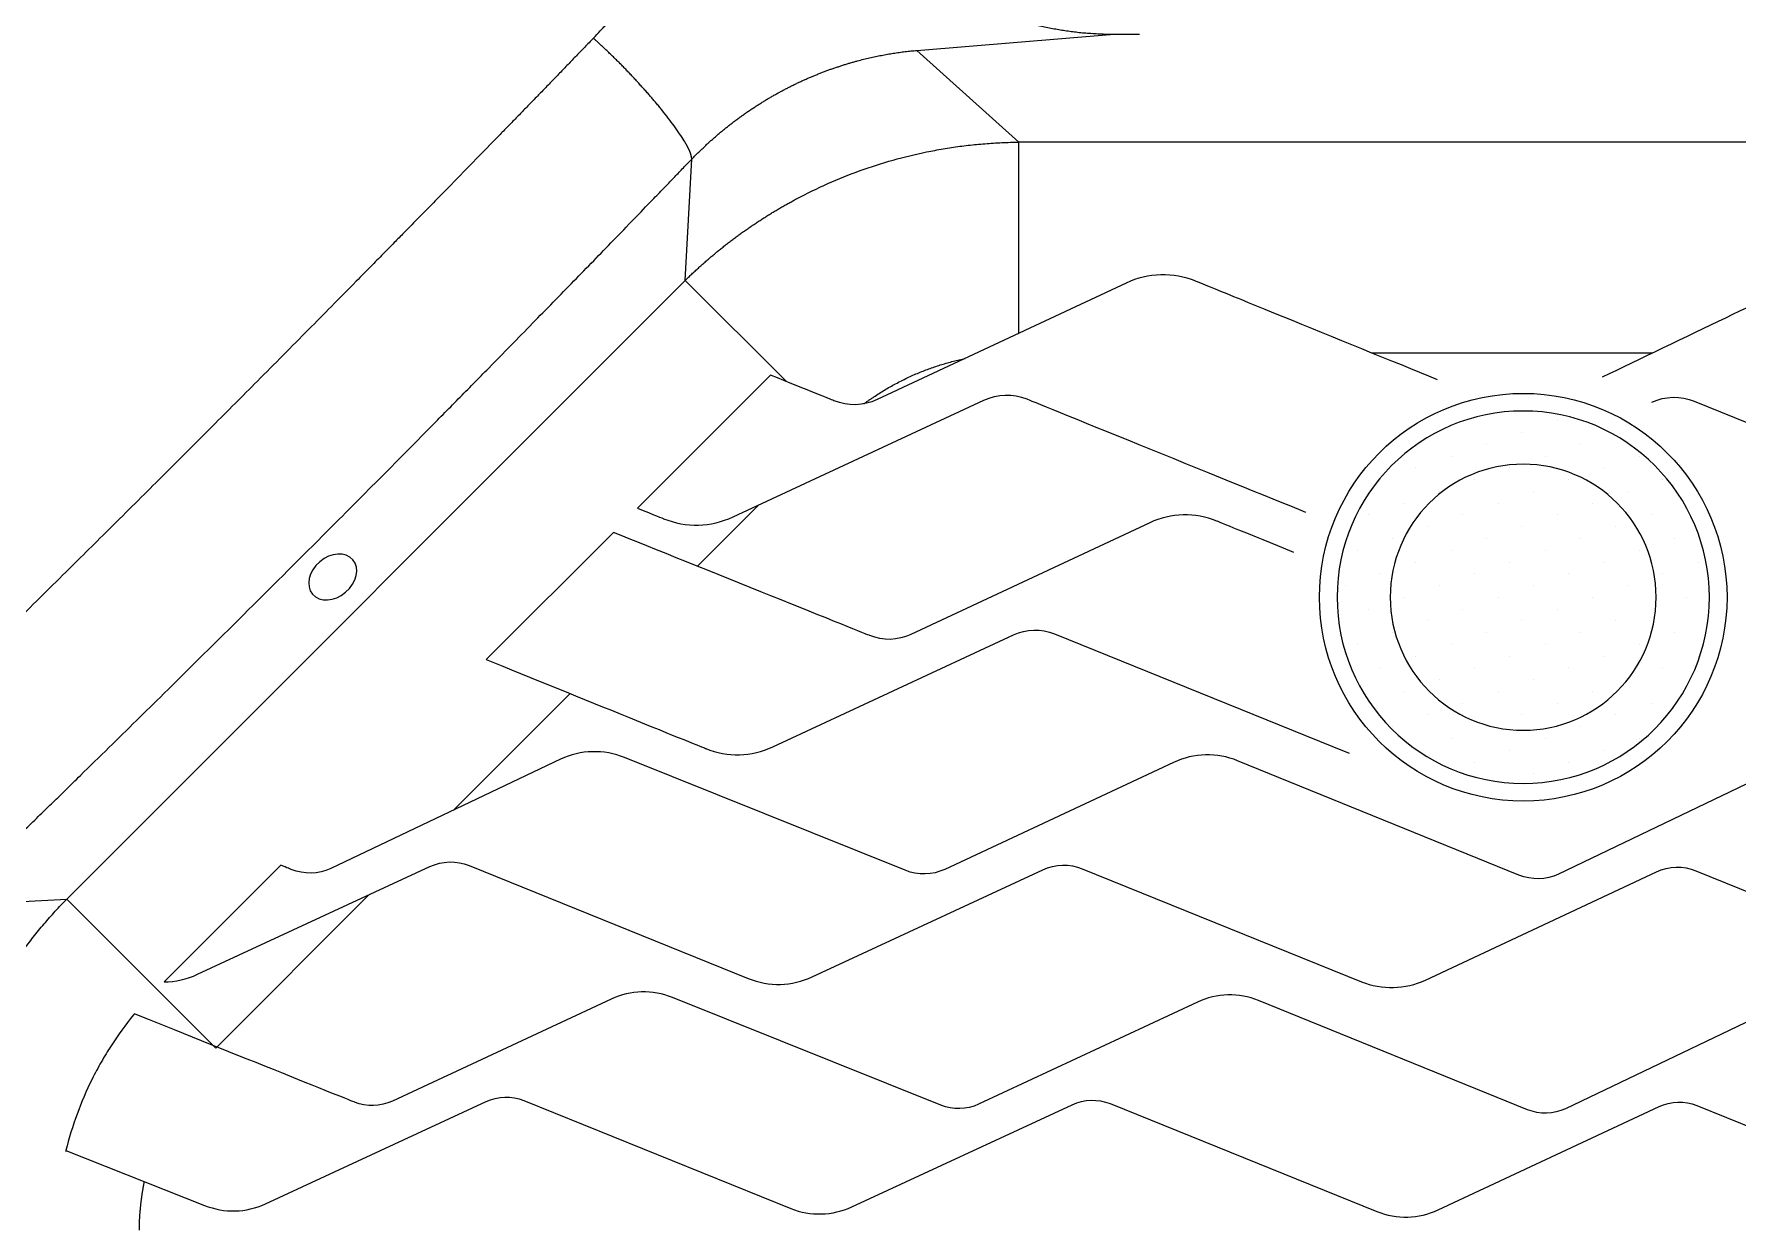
# Model space of a CAD drawing. Header units: inches. Extents: x 2 to 86, y -22 to 129.
# Drawn here: x 30.45 to 46.47, y 48.01 to 59.21 of the extents above; entities that cross this region are included whole.
import ezdxf

# ---------------------------------------------------------------- set-up
doc = ezdxf.new("R2010")
doc.units = ezdxf.units.IN
doc.header["$MEASUREMENT"] = 0
doc.layers.add('1', color=4, linetype='Continuous')
doc.layers.add('BDIM_CYAN', color=4, linetype='Continuous')

# ---------------------------------------------------------------- blocks, each defined once
blk = doc.blocks.new('*X7')
at = {"color": 0}
for p, q in [((200.597, 336.892), (200.597, 336.892)), ((200.995, 336.76), (200.995, 336.76)), ((200.332, 336.627), (200.332, 336.627)), ((201.393, 336.627), (201.393, 336.627)), ((199.669, 336.494), (199.669, 336.494)), ((200.73, 336.494), (200.73, 336.494)), ((201.791, 336.494), (201.791, 336.494)), ((199.404, 336.229), (199.404, 336.229)), ((200.067, 336.362), (200.067, 336.362)), ((200.465, 336.229), (200.465, 336.229)), ((201.128, 336.362), (201.128, 336.362)), ((201.525, 336.229), (201.525, 336.229)), ((202.188, 336.362), (202.188, 336.362)), ((202.586, 336.229), (202.586, 336.229)), ((199.802, 336.097), (199.802, 336.097)), ((200.863, 336.097), (200.863, 336.097)), ((201.923, 336.097), (201.923, 336.097)), ((199.537, 335.832), (199.537, 335.832)), ((200.2, 335.964), (200.2, 335.964)), ((200.597, 335.832), (200.597, 335.832)), ((201.26, 335.964), (201.26, 335.964)), ((201.658, 335.832), (201.658, 335.832)), ((202.321, 335.964), (202.321, 335.964)), ((202.719, 335.832), (202.719, 335.832)), ((199.934, 335.699), (199.934, 335.699)), ((200.995, 335.699), (200.995, 335.699)), ((202.056, 335.699), (202.056, 335.699)), ((199.272, 335.566), (199.272, 335.566)), ((199.669, 335.434), (199.669, 335.434)), ((200.332, 335.566), (200.332, 335.566)), ((200.73, 335.434), (200.73, 335.434)), ((201.393, 335.566), (201.393, 335.566)), ((201.791, 335.434), (201.791, 335.434)), ((202.454, 335.566), (202.454, 335.566)), ((202.851, 335.434), (202.851, 335.434)), ((199.006, 335.301), (199.006, 335.301)), ((200.067, 335.301), (200.067, 335.301)), ((201.128, 335.301), (201.128, 335.301)), ((202.188, 335.301), (202.188, 335.301)), ((199.404, 335.169), (199.404, 335.169)), ((199.802, 335.036), (199.802, 335.036)), ((200.465, 335.169), (200.465, 335.169)), ((200.863, 335.036), (200.863, 335.036)), ((201.525, 335.169), (201.525, 335.169)), ((201.923, 335.036), (201.923, 335.036)), ((202.586, 335.169), (202.586, 335.169)), ((202.984, 335.036), (202.984, 335.036)), ((199.139, 334.903), (199.139, 334.903)), ((200.2, 334.903), (200.2, 334.903)), ((201.26, 334.903), (201.26, 334.903)), ((202.321, 334.903), (202.321, 334.903)), ((199.537, 334.771), (199.537, 334.771)), ((200.597, 334.771), (200.597, 334.771)), ((201.658, 334.771), (201.658, 334.771)), ((202.719, 334.771), (202.719, 334.771)), ((199.272, 334.506), (199.272, 334.506)), ((199.934, 334.638), (199.934, 334.638)), ((200.332, 334.506), (200.332, 334.506)), ((200.995, 334.638), (200.995, 334.638)), ((201.393, 334.506), (201.393, 334.506)), ((202.056, 334.638), (202.056, 334.638)), ((202.454, 334.506), (202.454, 334.506)), ((199.669, 334.373), (199.669, 334.373)), ((200.73, 334.373), (200.73, 334.373)), ((201.791, 334.373), (201.791, 334.373)), ((202.851, 334.373), (202.851, 334.373)), ((199.006, 334.241), (199.006, 334.241)), ((199.404, 334.108), (199.404, 334.108)), ((200.067, 334.241), (200.067, 334.241)), ((200.465, 334.108), (200.465, 334.108)), ((201.128, 334.241), (201.128, 334.241)), ((201.525, 334.108), (201.525, 334.108)), ((202.188, 334.241), (202.188, 334.241)), ((202.586, 334.108), (202.586, 334.108)), ((199.802, 333.975), (199.802, 333.975)), ((200.863, 333.975), (200.863, 333.975)), ((201.923, 333.975), (201.923, 333.975)), ((199.537, 333.71), (199.537, 333.71)), ((200.2, 333.843), (200.2, 333.843)), ((200.597, 333.71), (200.597, 333.71)), ((201.26, 333.843), (201.26, 333.843)), ((201.658, 333.71), (201.658, 333.71)), ((202.321, 333.843), (202.321, 333.843)), ((199.934, 333.578), (199.934, 333.578)), ((200.995, 333.578), (200.995, 333.578)), ((202.056, 333.578), (202.056, 333.578)), ((199.669, 333.312), (199.669, 333.312)), ((200.332, 333.445), (200.332, 333.445)), ((200.73, 333.312), (200.73, 333.312)), ((201.393, 333.445), (201.393, 333.445)), ((201.791, 333.312), (201.791, 333.312)), ((202.454, 333.445), (202.454, 333.445)), ((200.067, 333.18), (200.067, 333.18)), ((201.128, 333.18), (201.128, 333.18)), ((200.465, 333.047), (200.465, 333.047)), ((201.525, 333.047), (201.525, 333.047)), ((200.863, 332.915), (200.863, 332.915))]:
    blk.add_line(p, q, dxfattribs=at)
blk = doc.blocks.new('DRAIN')
at = {"layer": '1', "color": 2}
for radius in [1.75, 1.25]:
    blk.add_circle((0, 0), radius, dxfattribs=at)
at = {"layer": '1', "color": 3, "xscale": 0.8339416050646733, "yscale": 0.8339416050646733, "zscale": 0.8339416050646733}
blk.add_blockref('*X7', (-167.604, -279.291), dxfattribs=at)
blk = doc.blocks.new('2026 RHYTHM')
at = {"layer": '1', "color": 1, "extrusion": (0, 0, -1)}
blk.add_ellipse((30.887, 53.125), major_axis=(0.19, 0.162), ratio=0.752466, dxfattribs=at)
at = {"layer": 'BDIM_CYAN', "color": 3}
for p, q in [((36.379, 58.074), (38.234, 58.227)), ((36.379, 58.074), (37.338, 57.212)), ((37.338, 55.415), (37.338, 57.212)), ((44.478, 57.212), (37.338, 57.212)), ((34.202, 55.913), (34.263, 57.052)), ((34.202, 55.913), (28.388, 50.098)), ((35.153, 54.962), (34.202, 55.913)), ((40.656, 55.231), (43.3, 55.231)), ((35.004, 55.022), (33.754, 53.772)), ((34.316, 53.226), (34.893, 53.803)), ((33.526, 53.544), (32.33, 52.349)), ((32.026, 50.935), (33.119, 52.029)), ((30.398, 50.417), (29.301, 49.32)), ((27.258, 50.038), (28.388, 50.098)), ((29.788, 48.698), (28.388, 50.098)), ((29.788, 48.698), (31.228, 50.138)), ((28.378, 47.734), (29.682, 47.219))]:
    blk.add_line(p, q, dxfattribs=at)
blk.add_circle((42.081, 52.935), 1.916, dxfattribs=at)
for points, knots in [([(17.551, 51.453), (17.548, 51.478), (17.542, 51.529), (17.533, 51.606), (17.524, 51.683), (17.516, 51.76), (17.508, 51.838), (17.501, 51.915), (17.494, 51.992), (17.487, 52.07), (17.481, 52.147), (17.475, 52.225), (17.47, 52.302), (17.465, 52.38), (17.46, 52.458), (17.456, 52.536), (17.452, 52.614), (17.448, 52.693), (17.445, 52.771), (17.439, 52.95), (17.433, 53.229), (17.435, 53.61), (17.446, 53.99), (17.474, 54.503), (17.534, 55.145), (17.647, 55.913), (17.801, 56.672), (18.022, 57.512), (18.329, 58.426), (18.746, 59.399), (19.245, 60.339), (19.823, 61.239), (20.48, 62.091), (21.208, 62.883), (22.001, 63.611), (22.853, 64.267), (23.753, 64.843), (24.693, 65.34), (25.666, 65.756), (26.579, 66.062), (27.419, 66.282), (28.177, 66.436), (28.944, 66.549), (29.584, 66.608), (30.096, 66.635), (30.476, 66.646), (30.856, 66.648), (31.158, 66.641), (31.382, 66.633), (31.527, 66.626), (31.672, 66.618), (31.817, 66.608), (31.962, 66.598), (32.106, 66.585), (32.249, 66.572), (32.393, 66.557), (32.536, 66.541), (32.631, 66.529), (32.678, 66.523)], [0, 0, 0, 0, 0.0032494, 0.006499, 0.0097486, 0.0129986, 0.0162489, 0.0194996, 0.022751, 0.0260029, 0.0292557, 0.0325092, 0.0357637, 0.0390193, 0.0422759, 0.0455338, 0.048793, 0.0520536, 0.0553157, 0.0585793, 0.0743726, 0.0901293, 0.1058604, 0.121576, 0.1535039, 0.1850831, 0.2163964, 0.2475293, 0.2899007, 0.3317842, 0.3734111, 0.4154849, 0.4573293, 0.4992361, 0.5411283, 0.582964, 0.6250169, 0.6665921, 0.7084283, 0.7507827, 0.7818778, 0.8131559, 0.8446908, 0.8765707, 0.8922466, 0.9079491, 0.9236881, 0.9394737, 0.9455525, 0.9516237, 0.9576881, 0.9637462, 0.9697988, 0.9758463, 0.9818896, 0.9879292, 0.9939658, 1, 1, 1, 1]), ([(33.338, 58.188), (33.36, 58.212), (33.404, 58.259), (33.472, 58.332), (33.541, 58.407), (33.635, 58.509), (33.749, 58.635), (33.905, 58.81), (34.082, 59.011), (34.277, 59.236), (34.466, 59.457), (34.634, 59.655), (34.783, 59.833), (34.921, 59.997), (35.055, 60.159), (35.145, 60.267), (35.187, 60.318)], [0, 0, 0, 0, 0.0338346, 0.0689483, 0.105309, 0.1428593, 0.2156095, 0.2856875, 0.3911634, 0.4999431, 0.6023622, 0.6999737, 0.7759657, 0.8499919, 0.9287508, 1, 1, 1, 1]), ([(35.188, 60.318), (35.188, 60.317), (35.189, 60.315), (35.191, 60.31), (35.194, 60.302), (35.201, 60.286), (35.215, 60.253), (35.242, 60.189), (35.302, 60.063), (35.434, 59.817), (35.616, 59.552), (35.827, 59.307), (35.995, 59.136), (36.179, 58.974), (36.372, 58.827), (36.579, 58.692), (36.797, 58.571), (37.02, 58.468), (37.214, 58.396), (37.369, 58.349), (37.49, 58.316), (37.61, 58.29), (37.709, 58.271), (37.787, 58.259), (37.847, 58.251), (37.907, 58.244), (37.97, 58.238), (38.033, 58.234), (38.099, 58.23), (38.166, 58.228), (38.211, 58.227), (38.234, 58.227)], [0, 0, 0, 0, 0.0009856, 0.0019965, 0.0040176, 0.0080574, 0.0161274, 0.0322296, 0.0642909, 0.127902, 0.2534868, 0.3140245, 0.3777715, 0.4373073, 0.5012774, 0.5623964, 0.6245282, 0.6893655, 0.7481168, 0.7802747, 0.8117536, 0.8425975, 0.8728865, 0.8874856, 0.9024542, 0.9177946, 0.933504, 0.9495776, 0.9660142, 0.9828177, 1, 1, 1, 1]), ([(33.317, 58.167), (33.291, 58.14), (33.238, 58.086), (33.159, 58.004), (33.08, 57.922), (33.001, 57.84), (32.922, 57.758), (32.842, 57.676), (32.762, 57.594), (32.682, 57.511), (32.602, 57.429), (32.522, 57.347), (32.4, 57.222), (32.226, 57.043), (32.03, 56.842), (31.852, 56.661), (31.704, 56.509), (31.575, 56.379), (31.461, 56.263), (31.357, 56.157), (31.238, 56.036), (31.076, 55.871), (30.882, 55.675), (30.572, 55.362), (30.201, 54.987), (29.824, 54.61), (29.571, 54.357), (29.439, 54.225), (29.364, 54.15), (29.253, 54.039), (29.083, 53.87), (28.794, 53.583), (28.415, 53.207), (28.041, 52.838), (27.727, 52.529), (27.501, 52.307), (27.271, 52.083), (27.069, 51.886), (26.896, 51.716), (26.751, 51.576), (26.615, 51.443), (26.486, 51.318), (26.364, 51.2), (26.251, 51.09), (26.178, 51.019), (26.142, 50.985)], [0, 0, 0, 0, 0.01125, 0.022515, 0.033796, 0.045091, 0.056399, 0.067719, 0.079051, 0.090392, 0.101743, 0.1131, 0.124464, 0.153462, 0.18687, 0.207729, 0.228561, 0.249373, 0.261941, 0.276564, 0.293242, 0.311974, 0.344778, 0.374661, 0.441811, 0.500231, 0.531613, 0.547298, 0.55514, 0.56298, 0.593458, 0.62566, 0.68311, 0.750793, 0.780539, 0.813237, 0.844396, 0.875594, 0.896517, 0.916391, 0.935215, 0.952988, 0.969711, 0.985382, 1, 1, 1, 1]), ([(34.263, 57.052), (34.263, 57.053), (34.263, 57.056), (34.263, 57.061), (34.262, 57.066), (34.262, 57.071), (34.261, 57.076), (34.259, 57.082), (34.258, 57.087), (34.256, 57.093), (34.254, 57.099), (34.252, 57.105), (34.25, 57.111), (34.248, 57.117), (34.245, 57.123), (34.243, 57.129), (34.24, 57.136), (34.237, 57.142), (34.234, 57.148), (34.231, 57.155), (34.228, 57.161), (34.224, 57.167), (34.221, 57.174), (34.218, 57.18), (34.214, 57.186), (34.211, 57.193), (34.207, 57.199), (34.204, 57.205), (34.2, 57.211), (34.196, 57.218), (34.181, 57.243), (34.151, 57.289), (34.1, 57.362), (34.044, 57.437), (33.995, 57.499), (33.956, 57.547), (33.929, 57.579), (33.901, 57.612), (33.873, 57.645), (33.845, 57.677), (33.816, 57.709), (33.787, 57.741), (33.758, 57.773), (33.729, 57.805), (33.7, 57.836), (33.671, 57.867), (33.642, 57.897), (33.613, 57.927), (33.584, 57.956), (33.555, 57.985), (33.526, 58.013), (33.498, 58.04), (33.47, 58.067), (33.443, 58.093), (33.416, 58.118), (33.389, 58.142), (33.363, 58.166), (33.346, 58.181), (33.338, 58.188)], [0, 0, 0, 0, 0.011027, 0.021864, 0.032514, 0.042982, 0.053271, 0.063384, 0.073321, 0.083086, 0.092678, 0.1021, 0.111351, 0.120434, 0.12935, 0.138099, 0.146682, 0.155101, 0.163357, 0.171449, 0.179381, 0.187151, 0.194762, 0.202214, 0.209508, 0.216645, 0.223626, 0.230452, 0.237124, 0.243644, 0.250013, 0.316783, 0.380511, 0.441495, 0.499963, 0.524206, 0.548144, 0.571791, 0.595168, 0.618295, 0.641193, 0.66386, 0.686294, 0.708497, 0.730474, 0.752232, 0.773782, 0.795143, 0.816333, 0.837377, 0.858276, 0.879025, 0.89962, 0.920052, 0.940316, 0.960405, 0.980307, 1, 1, 1, 1]), ([(38.234, 58.227), (38.259, 58.227), (38.295, 58.227), (38.341, 58.227), (38.395, 58.227), (38.439, 58.227), (38.473, 58.227)], [0, 0, 0, 0, 0.32208, 0.446755, 0.575046, 1, 1, 1, 1]), ([(34.263, 57.052), (34.272, 57.061), (34.289, 57.079), (34.315, 57.105), (34.342, 57.131), (34.369, 57.157), (34.396, 57.182), (34.423, 57.208), (34.45, 57.232), (34.478, 57.257), (34.506, 57.281), (34.534, 57.305), (34.563, 57.328), (34.591, 57.351), (34.62, 57.374), (34.649, 57.397), (34.678, 57.419), (34.708, 57.44), (34.737, 57.462), (34.767, 57.483), (34.797, 57.504), (34.828, 57.524), (34.858, 57.544), (34.888, 57.564), (34.919, 57.583), (34.95, 57.602), (34.981, 57.621), (35.012, 57.639), (35.043, 57.657), (35.075, 57.674), (35.107, 57.692), (35.138, 57.708), (35.17, 57.725), (35.202, 57.741), (35.234, 57.757), (35.266, 57.772), (35.298, 57.787), (35.331, 57.802), (35.363, 57.816), (35.396, 57.83), (35.428, 57.843), (35.461, 57.856), (35.494, 57.869), (35.526, 57.881), (35.559, 57.894), (35.592, 57.905), (35.625, 57.916), (35.658, 57.927), (35.691, 57.938), (35.724, 57.948), (35.757, 57.958), (35.79, 57.967), (35.83, 57.979), (35.879, 57.991), (35.935, 58.005), (35.991, 58.017), (36.047, 58.028), (36.103, 58.039), (36.158, 58.048), (36.214, 58.056), (36.269, 58.063), (36.324, 58.069), (36.361, 58.073), (36.379, 58.074)], [0, 0, 0, 0, 0.01493, 0.029845, 0.044746, 0.059634, 0.074508, 0.089369, 0.104218, 0.119055, 0.13388, 0.148694, 0.163497, 0.178289, 0.193072, 0.207844, 0.222607, 0.237361, 0.252106, 0.266843, 0.281572, 0.296293, 0.311006, 0.325711, 0.34041, 0.3551, 0.369784, 0.384462, 0.399132, 0.413796, 0.428454, 0.443106, 0.457752, 0.472392, 0.487027, 0.501657, 0.516282, 0.530902, 0.545518, 0.560131, 0.574741, 0.589347, 0.603952, 0.618555, 0.633157, 0.647758, 0.662359, 0.676961, 0.691563, 0.706166, 0.720772, 0.73538, 0.749991, 0.774839, 0.799705, 0.824593, 0.849511, 0.874465, 0.899462, 0.924507, 0.949608, 0.97477, 1, 1, 1, 1]), ([(34.202, 55.913), (34.213, 55.923), (34.233, 55.943), (34.263, 55.972), (34.294, 56.001), (34.325, 56.029), (34.356, 56.057), (34.388, 56.085), (34.42, 56.113), (34.452, 56.14), (34.484, 56.167), (34.516, 56.194), (34.549, 56.22), (34.582, 56.246), (34.615, 56.272), (34.648, 56.297), (34.682, 56.322), (34.715, 56.347), (34.749, 56.371), (34.784, 56.395), (34.818, 56.419), (34.853, 56.442), (34.888, 56.466), (34.923, 56.488), (34.958, 56.511), (34.994, 56.533), (35.029, 56.555), (35.065, 56.576), (35.102, 56.598), (35.138, 56.619), (35.175, 56.639), (35.212, 56.66), (35.333, 56.725), (35.541, 56.826), (35.845, 56.948), (36.155, 57.047), (36.391, 57.104), (36.549, 57.135), (36.626, 57.149), (36.705, 57.162), (36.783, 57.173), (36.862, 57.183), (36.941, 57.191), (37.02, 57.198), (37.1, 57.204), (37.179, 57.208), (37.259, 57.211), (37.312, 57.212), (37.338, 57.212)], [0, 0, 0, 0, 0.012188, 0.024357, 0.03651, 0.048646, 0.060767, 0.072875, 0.08497, 0.097053, 0.109126, 0.12119, 0.133245, 0.145294, 0.157337, 0.169374, 0.181408, 0.193438, 0.205467, 0.217494, 0.229521, 0.241549, 0.253579, 0.265612, 0.27765, 0.289693, 0.301743, 0.313801, 0.325868, 0.337946, 0.350037, 0.362141, 0.374259, 0.468445, 0.5622, 0.655401, 0.748729, 0.77145, 0.794211, 0.817006, 0.83983, 0.862675, 0.885535, 0.908408, 0.931291, 0.954185, 0.977088, 1, 1, 1, 1]), ([(27.258, 50.038), (27.285, 50.064), (27.338, 50.116), (27.415, 50.19), (27.512, 50.284), (27.628, 50.396), (27.76, 50.524), (27.89, 50.651), (28.019, 50.776), (28.142, 50.895), (28.262, 51.012), (28.383, 51.13), (28.559, 51.303), (28.866, 51.603), (29.377, 52.105), (30.047, 52.768), (30.71, 53.429), (31.288, 54.009), (31.713, 54.438), (32.068, 54.798), (32.397, 55.132), (32.759, 55.502), (33.088, 55.839), (33.341, 56.098), (33.529, 56.292), (33.714, 56.483), (33.871, 56.646), (33.996, 56.774), (34.089, 56.871), (34.177, 56.963), (34.233, 57.021), (34.263, 57.052)], [0, 0, 0, 0, 0.011513, 0.022401, 0.032666, 0.052328, 0.071613, 0.088486, 0.107376, 0.125957, 0.1405, 0.158167, 0.177258, 0.215118, 0.287976, 0.393944, 0.499789, 0.570275, 0.64114, 0.682117, 0.723107, 0.78256, 0.8388, 0.865635, 0.892426, 0.9209, 0.946208, 0.961234, 0.975263, 0.987042, 1, 1, 1, 1]), ([(41.275, 54.979), (40.431, 55.323), (39.003, 55.905), (39.003, 55.905), (38.791, 55.991), (38.555, 55.985), (38.348, 55.888), (38.348, 55.888), (36.006, 54.792), (36.006, 54.792), (35.878, 54.732), (35.733, 54.728), (35.602, 54.781), (35.602, 54.781), (35.354, 54.881), (35.004, 55.022)], [0.25065746, 0.25065746, 0.25065746, 0.25065746, 0.26086957, 0.26086957, 0.26086957, 0.27536232, 0.27536232, 0.27536232, 0.28985507, 0.28985507, 0.28985507, 0.30434783, 0.30434783, 0.30434783, 0.30860725, 0.30860725, 0.30860725, 0.30860725]), ([(49.104, 54.996), (48.786, 54.847), (48.554, 54.739), (48.554, 54.739), (48.425, 54.679), (48.28, 54.675), (48.149, 54.728), (48.149, 54.728), (45.279, 55.884), (45.279, 55.884), (45.067, 55.97), (44.832, 55.964), (44.624, 55.867), (44.624, 55.867), (43.515, 55.334), (42.824, 55.003)], [0.16934932, 0.16934932, 0.16934932, 0.16934932, 0.17391304, 0.17391304, 0.17391304, 0.1884058, 0.1884058, 0.1884058, 0.20289855, 0.20289855, 0.20289855, 0.2173913, 0.2173913, 0.2173913, 0.2273684, 0.2273684, 0.2273684, 0.2273684]), ([(35.881, 54.752), (35.889, 54.758), (35.904, 54.769), (35.927, 54.785), (35.95, 54.801), (35.999, 54.835), (36.075, 54.883), (36.18, 54.942), (36.288, 54.997), (36.379, 55.037), (36.452, 55.066), (36.505, 55.086), (36.559, 55.105), (36.613, 55.122), (36.668, 55.138), (36.723, 55.153), (36.778, 55.167), (36.815, 55.175), (36.834, 55.179)], [0, 0, 0, 0, 0.027006, 0.054028, 0.081069, 0.108133, 0.222318, 0.336484, 0.451473, 0.56647, 0.620761, 0.674965, 0.72911, 0.783227, 0.837345, 0.891493, 0.945702, 1, 1, 1, 1]), ([(33.754, 53.772), (33.905, 53.71), (33.998, 53.673), (33.998, 53.673), (34.209, 53.587), (34.444, 53.593), (34.651, 53.69), (34.651, 53.69), (37.01, 54.787), (37.01, 54.787), (37.137, 54.847), (37.283, 54.851), (37.413, 54.798), (37.413, 54.798), (39.353, 54.011), (40.035, 53.735)], [0.64956624, 0.64956624, 0.64956624, 0.64956624, 0.65217391, 0.65217391, 0.65217391, 0.66666667, 0.66666667, 0.66666667, 0.68115942, 0.68115942, 0.68115942, 0.69565217, 0.69565217, 0.69565217, 0.70759677, 0.70759677, 0.70759677, 0.70759677]), ([(43.291, 54.769), (43.418, 54.826), (43.561, 54.829), (43.689, 54.777), (43.689, 54.777), (46.545, 53.62), (46.545, 53.62), (46.756, 53.534), (46.991, 53.54), (47.198, 53.637), (47.198, 53.637), (48.933, 54.444), (49.427, 54.673)], [0.73931452, 0.73931452, 0.73931452, 0.73931452, 0.75362319, 0.75362319, 0.75362319, 0.76811594, 0.76811594, 0.76811594, 0.7826087, 0.7826087, 0.7826087, 0.79503681, 0.79503681, 0.79503681, 0.79503681]), ([(39.925, 53.356), (39.511, 53.524), (39.199, 53.651), (39.199, 53.651), (38.996, 53.734), (38.77, 53.728), (38.571, 53.635), (38.571, 53.635), (36.324, 52.585), (36.324, 52.585), (36.201, 52.527), (36.062, 52.523), (35.936, 52.575), (35.936, 52.575), (34.265, 53.247), (33.526, 53.544)], [0.25600186, 0.25600186, 0.25600186, 0.25600186, 0.26086957, 0.26086957, 0.26086957, 0.27536232, 0.27536232, 0.27536232, 0.28985507, 0.28985507, 0.28985507, 0.30434783, 0.30434783, 0.30434783, 0.31563711, 0.31563711, 0.31563711, 0.31563711]), ([(32.33, 52.349), (33.142, 52.02), (34.396, 51.512), (34.396, 51.512), (34.599, 51.43), (34.825, 51.436), (35.024, 51.529), (35.024, 51.529), (37.287, 52.58), (37.287, 52.58), (37.41, 52.637), (37.549, 52.641), (37.674, 52.59), (37.674, 52.59), (40.414, 51.481), (40.414, 51.481), (40.425, 51.476), (40.435, 51.473), (40.445, 51.469)], [0.64236715, 0.64236715, 0.64236715, 0.64236715, 0.65217391, 0.65217391, 0.65217391, 0.66666667, 0.66666667, 0.66666667, 0.68115942, 0.68115942, 0.68115942, 0.69565217, 0.69565217, 0.69565217, 0.71014493, 0.71014493, 0.71014493, 0.71087996, 0.71087996, 0.71087996, 0.71087996]), ([(53.85, 50.25), (53.759, 50.23), (53.664, 50.238), (53.576, 50.274), (53.576, 50.274), (50.931, 51.349), (50.931, 51.349), (50.737, 51.428), (50.52, 51.422), (50.329, 51.333), (50.329, 51.333), (48.177, 50.328), (48.177, 50.328), (48.059, 50.273), (47.925, 50.27), (47.805, 50.319), (47.805, 50.319), (45.166, 51.379), (45.166, 51.379), (44.972, 51.458), (44.755, 51.452), (44.564, 51.363), (44.564, 51.363), (42.413, 50.332), (42.413, 50.332), (42.295, 50.277), (42.162, 50.274), (42.041, 50.323), (42.041, 50.323), (39.396, 51.398), (39.396, 51.398), (39.202, 51.477), (38.985, 51.471), (38.794, 51.382), (38.794, 51.382), (36.642, 50.377), (36.642, 50.377), (36.524, 50.322), (36.39, 50.319), (36.27, 50.368), (36.27, 50.368), (33.631, 51.428), (33.631, 51.428), (33.437, 51.507), (33.22, 51.501), (33.029, 51.412), (33.029, 51.412), (30.869, 50.386), (30.869, 50.386), (30.751, 50.331), (30.618, 50.327), (30.497, 50.376), (30.497, 50.376), (30.462, 50.391), (30.398, 50.417)], [0.1198553, 0.1198553, 0.1198553, 0.1198553, 0.1304348, 0.1304348, 0.1304348, 0.1449275, 0.1449275, 0.1449275, 0.1594203, 0.1594203, 0.1594203, 0.173913, 0.173913, 0.173913, 0.1884058, 0.1884058, 0.1884058, 0.2028986, 0.2028986, 0.2028986, 0.2173913, 0.2173913, 0.2173913, 0.2318841, 0.2318841, 0.2318841, 0.2463768, 0.2463768, 0.2463768, 0.2608696, 0.2608696, 0.2608696, 0.2753623, 0.2753623, 0.2753623, 0.2898551, 0.2898551, 0.2898551, 0.3043478, 0.3043478, 0.3043478, 0.3188406, 0.3188406, 0.3188406, 0.3333333, 0.3333333, 0.3333333, 0.3478261, 0.3478261, 0.3478261, 0.3623188, 0.3623188, 0.3623188, 0.3640048, 0.3640048, 0.3640048, 0.3640048]), ([(29.301, 49.32), (29.409, 49.32), (29.517, 49.344), (29.617, 49.391), (29.617, 49.391), (31.799, 50.403), (31.799, 50.403), (31.917, 50.457), (32.05, 50.461), (32.17, 50.413), (32.17, 50.413), (34.795, 49.351), (34.795, 49.351), (34.989, 49.273), (35.206, 49.278), (35.396, 49.367), (35.396, 49.367), (37.564, 50.373), (37.564, 50.373), (37.682, 50.427), (37.815, 50.431), (37.935, 50.383), (37.935, 50.383), (40.56, 49.321), (40.56, 49.321), (40.754, 49.243), (40.97, 49.248), (41.161, 49.337), (41.161, 49.337), (43.334, 50.354), (43.334, 50.354), (43.452, 50.409), (43.585, 50.412), (43.705, 50.364), (43.705, 50.364), (46.33, 49.302), (46.33, 49.302), (46.525, 49.224), (46.741, 49.229), (46.931, 49.318), (46.931, 49.318), (49.099, 50.324), (49.099, 50.324), (49.217, 50.379), (49.35, 50.382), (49.47, 50.334), (49.47, 50.334), (52.095, 49.272), (52.095, 49.272), (52.289, 49.194), (52.506, 49.199), (52.696, 49.288), (52.696, 49.288), (53.508, 49.665), (54.141, 49.959)], [0.6010575, 0.6010575, 0.6010575, 0.6010575, 0.6086957, 0.6086957, 0.6086957, 0.6231884, 0.6231884, 0.6231884, 0.6376812, 0.6376812, 0.6376812, 0.6521739, 0.6521739, 0.6521739, 0.6666667, 0.6666667, 0.6666667, 0.6811594, 0.6811594, 0.6811594, 0.6956522, 0.6956522, 0.6956522, 0.7101449, 0.7101449, 0.7101449, 0.7246377, 0.7246377, 0.7246377, 0.7391304, 0.7391304, 0.7391304, 0.7536232, 0.7536232, 0.7536232, 0.7681159, 0.7681159, 0.7681159, 0.7826087, 0.7826087, 0.7826087, 0.7971014, 0.7971014, 0.7971014, 0.8115942, 0.8115942, 0.8115942, 0.826087, 0.826087, 0.826087, 0.8405797, 0.8405797, 0.8405797, 0.8494209, 0.8494209, 0.8494209, 0.8494209]), ([(27.089, 46.963), (27.089, 46.977), (27.089, 47.005), (27.09, 47.047), (27.092, 47.089), (27.093, 47.131), (27.096, 47.173), (27.098, 47.215), (27.101, 47.257), (27.104, 47.299), (27.108, 47.341), (27.112, 47.383), (27.117, 47.424), (27.122, 47.466), (27.127, 47.508), (27.132, 47.549), (27.139, 47.59), (27.145, 47.632), (27.152, 47.673), (27.159, 47.714), (27.166, 47.755), (27.174, 47.797), (27.183, 47.838), (27.191, 47.879), (27.2, 47.919), (27.21, 47.96), (27.22, 48.001), (27.23, 48.042), (27.24, 48.082), (27.251, 48.123), (27.263, 48.163), (27.274, 48.204), (27.314, 48.335), (27.39, 48.555), (27.518, 48.855), (27.667, 49.145), (27.794, 49.352), (27.884, 49.486), (27.929, 49.55), (27.975, 49.615), (28.023, 49.678), (28.072, 49.741), (28.122, 49.803), (28.173, 49.864), (28.225, 49.924), (28.278, 49.983), (28.332, 50.041), (28.369, 50.079), (28.388, 50.098)], [0, 0, 0, 0, 0.012188, 0.024357, 0.03651, 0.048646, 0.060767, 0.072875, 0.08497, 0.097053, 0.109126, 0.12119, 0.133245, 0.145294, 0.157337, 0.169374, 0.181408, 0.193438, 0.205467, 0.217494, 0.229521, 0.241549, 0.253579, 0.265612, 0.27765, 0.289693, 0.301743, 0.313801, 0.325868, 0.337946, 0.350037, 0.362141, 0.374259, 0.468445, 0.5622, 0.655401, 0.748729, 0.77145, 0.794211, 0.817006, 0.83983, 0.862675, 0.885535, 0.908408, 0.931291, 0.954185, 0.977088, 1, 1, 1, 1]), ([(29.023, 49.019), (29.02, 49.016), (29.017, 49.012), (29.014, 49.009), (28.939, 48.916), (28.868, 48.82), (28.771, 48.669), (28.74, 48.618), (28.695, 48.539), (28.681, 48.513), (28.652, 48.46), (28.638, 48.433), (28.571, 48.298), (28.524, 48.188), (28.442, 47.964), (28.407, 47.85), (28.378, 47.734), (28.377, 47.729), (28.376, 47.725), (28.375, 47.721)], [-0.009324, -0.009324, -0.009324, -0.009324, 0, 0, 0, 0.25, 0.25, 0.375, 0.375, 0.4375, 0.4375, 0.5, 0.5, 0.75, 0.75, 1, 1, 1, 1.009324, 1.009324, 1.009324, 1.009324]), ([(29.07, 46.986), (29.07, 46.997), (29.07, 47.019), (29.071, 47.051), (29.072, 47.083), (29.074, 47.116), (29.076, 47.148), (29.079, 47.18), (29.082, 47.212), (29.085, 47.244), (29.089, 47.276), (29.094, 47.308), (29.098, 47.34), (29.104, 47.372), (29.109, 47.404), (29.113, 47.425), (29.115, 47.436)], [0, 0, 0, 0, 0.071645, 0.143208, 0.2147, 0.286134, 0.357522, 0.428877, 0.500211, 0.571536, 0.642865, 0.71421, 0.785584, 0.856998, 0.928466, 1, 1, 1, 1])]:
    blk.add_open_spline(points, degree=3, knots=knots, dxfattribs=at)
for points in [[(33.338, 58.188), (33.331, 58.181), (33.324, 58.174), (33.317, 58.167)], [(34.081, 49.173), (33.895, 49.248), (33.688, 49.243), (33.506, 49.158)], [(39.593, 49.144), (39.407, 49.219), (39.2, 49.214), (39.018, 49.129)], [(33.506, 49.158), (33.506, 49.158), (31.448, 48.199), (31.448, 48.199)], [(36.604, 48.161), (36.604, 48.161), (34.081, 49.173), (34.081, 49.173)], [(39.018, 49.129), (39.018, 49.129), (36.96, 48.17), (36.96, 48.17)], [(42.122, 48.118), (42.122, 48.118), (39.593, 49.144), (39.593, 49.144)], [(44.535, 49.111), (44.535, 49.111), (42.478, 48.127), (42.478, 48.127)], [(31.092, 48.189), (31.092, 48.189), (29.749, 48.728), (29.023, 49.019)], [(32.329, 48.194), (32.442, 48.247), (32.569, 48.25), (32.684, 48.204)], [(37.841, 48.165), (37.954, 48.218), (38.081, 48.221), (38.196, 48.175)], [(30.256, 47.234), (30.256, 47.234), (32.329, 48.194), (32.329, 48.194)], [(31.448, 48.199), (31.335, 48.146), (31.207, 48.143), (31.092, 48.189)], [(32.684, 48.204), (32.684, 48.204), (35.194, 47.19), (35.194, 47.19)], [(35.768, 47.206), (35.768, 47.206), (37.841, 48.165), (37.841, 48.165)], [(36.96, 48.17), (36.847, 48.117), (36.719, 48.114), (36.604, 48.161)], [(38.196, 48.175), (38.196, 48.175), (40.706, 47.162), (40.706, 47.162)], [(41.28, 47.177), (41.28, 47.177), (43.358, 48.147), (43.358, 48.147)], [(42.478, 48.127), (42.365, 48.075), (42.237, 48.071), (42.122, 48.118)], [(43.358, 48.147), (43.471, 48.2), (43.598, 48.203), (43.713, 48.157)], [(43.713, 48.157), (43.713, 48.157), (46.223, 47.143), (46.223, 47.143)], [(29.682, 47.219), (29.868, 47.144), (30.074, 47.149), (30.256, 47.234)], [(35.194, 47.19), (35.38, 47.115), (35.586, 47.121), (35.768, 47.206)], [(40.706, 47.162), (40.892, 47.087), (41.098, 47.092), (41.28, 47.177)]]:
    blk.add_open_spline(points, degree=3, dxfattribs=at)
at = {"layer": '1', "xscale": -1}
blk.add_blockref('DRAIN', (42.081, 52.935), dxfattribs=at)

msp = doc.modelspace()

# ---------------------------------------------------------------- block references
msp.add_blockref('2026 RHYTHM', (2.373, 0.985))

doc.saveas('drawing.dxf')
